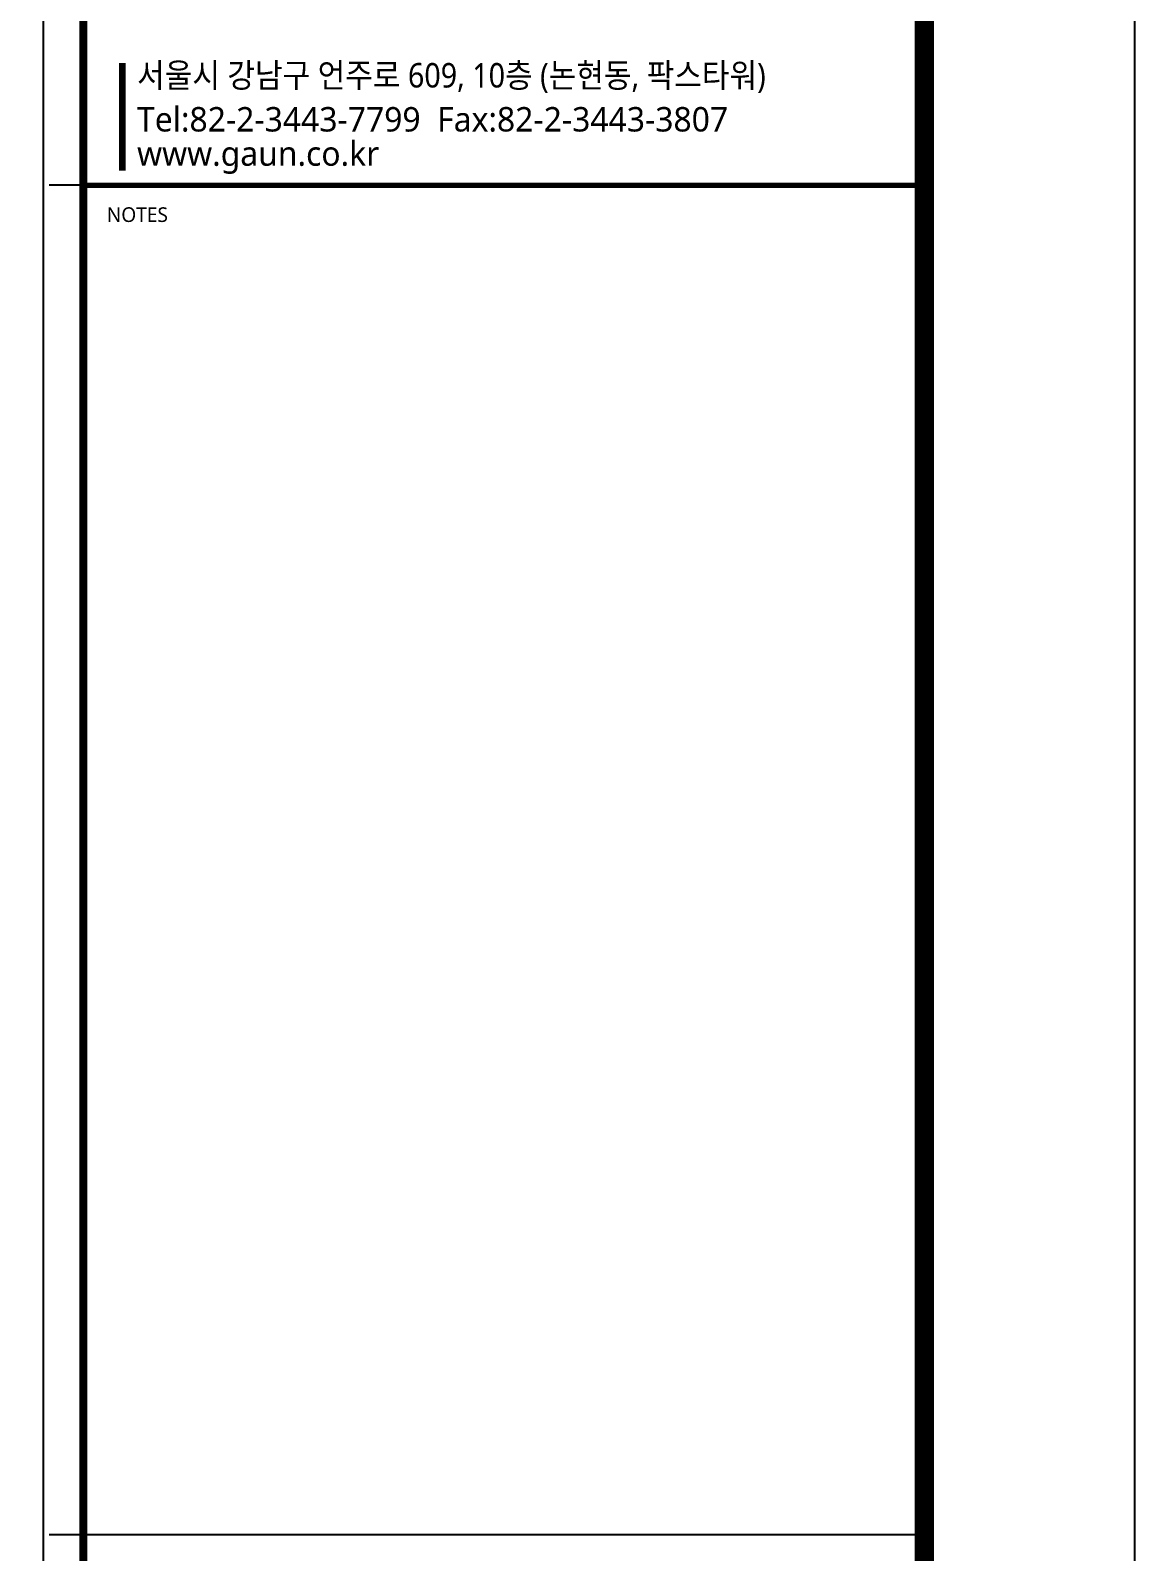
# Model space of a CAD drawing. Header units: millimetres. Extents: x 0 to 84100, y 0 to 59400.
# Drawn here: x 72810 to 84100, y 29529 to 45084 of the extents above; entities that cross this region are included whole.
import ezdxf
from ezdxf.enums import TextEntityAlignment as Align

# ---------------------------------------------------------------- set-up
doc = ezdxf.new("R2010")
doc.units = ezdxf.units.MM
doc.header["$LTSCALE"] = 1000
doc.linetypes.add('CEN', pattern=[62, 60, -1, 0, -1])
for name, color, linetype in [('SYM', 3, 'Continuous'), ('XR-SHEET-SHT', 5, 'Continuous'), ('XREF', 7, 'CEN')]:
    doc.layers.add(name, color=color, linetype=linetype)
doc.layers.add('XR-SHEET-TEMP', color=171, linetype='Continuous', plot=False)
doc.styles.add('XR-SHEET$0$XREF-Form$0$맑은고딕', font='malgun.ttf')

# ---------------------------------------------------------------- blocks, each defined once
blk = doc.blocks.new('XR-FORM-EE', base_point=(461, 408))
at = {"layer": 'XR-SHEET-SHT', "color": 5}
blk.add_line((163900, 59400), (146700, 59400), dxfattribs=at)
blk.add_lwpolyline([(0, 118800), (168200, 118800), (168200, 0), (0, 0)], close=True, dxfattribs=at)
at = {"layer": 'XR-SHEET-SHT', "color": 5, "const_width": 400}
blk.add_lwpolyline([(9300, 114600), (163900, 114600), (163900, 4200), (9300, 4200)], close=True, dxfattribs=at)
at = {"layer": 'XR-SHEET-SHT', "color": 5}
for points, const_width in [([(146700, 114600), (146700, 4200)], 160), ([(146700, 87000), (163900, 87000)], 114)]:
    blk.add_lwpolyline(points, dxfattribs=dict(at, const_width=const_width))
at = {"layer": 'XR-SHEET-SHT', "color": 7, "const_width": 140}
blk.add_lwpolyline([(147500, 89500), (147500, 87300)], dxfattribs=at)
at = {"layer": 'XR-SHEET-TEMP'}
for p, q in [((146700, 87000), (146000, 87000)), ((146700, 59400), (146000, 59400))]:
    blk.add_line(p, q, dxfattribs=at)
at = {"layer": 'XR-SHEET-SHT', "color": 7, "style": 'XR-SHEET$0$XREF-Form$0$맑은고딕', "width": 0.9}
blk.add_text('서울시 강남구 언주로 609, 10층 (논현동, 팍스타워)', height=500, dxfattribs=at).set_placement((147800, 89250), align=Align.MIDDLE_LEFT)
at = {"layer": 'XR-SHEET-SHT', "color": 7, "style": 'XR-SHEET$0$XREF-Form$0$맑은고딕'}
for s, height, p in [('Tel:82-2-3443-7799  Fax:82-2-3443-3807', 500, (147800, 88350)), ('www.gaun.co.kr', 500, (147800, 87650)), ('NOTES', 300, (147180, 86400))]:
    blk.add_text(s, height=height, dxfattribs=at).set_placement(p, align=Align.MIDDLE_LEFT)

msp = doc.modelspace()

# ---------------------------------------------------------------- linework, layer by layer
at = {"layer": 'SYM', "elevation": -2754}
msp.add_lwpolyline([(50580, 54505), (72940, 54505), (72940, 8495), (50580, 8495)], close=True, dxfattribs=at)

# ---------------------------------------------------------------- block references
at = {"layer": 'XREF', "xscale": 0.5, "yscale": 0.5, "zscale": 0.5}
msp.add_blockref('XR-FORM-EE', (231, 204), dxfattribs=at)

doc.saveas('drawing.dxf')
